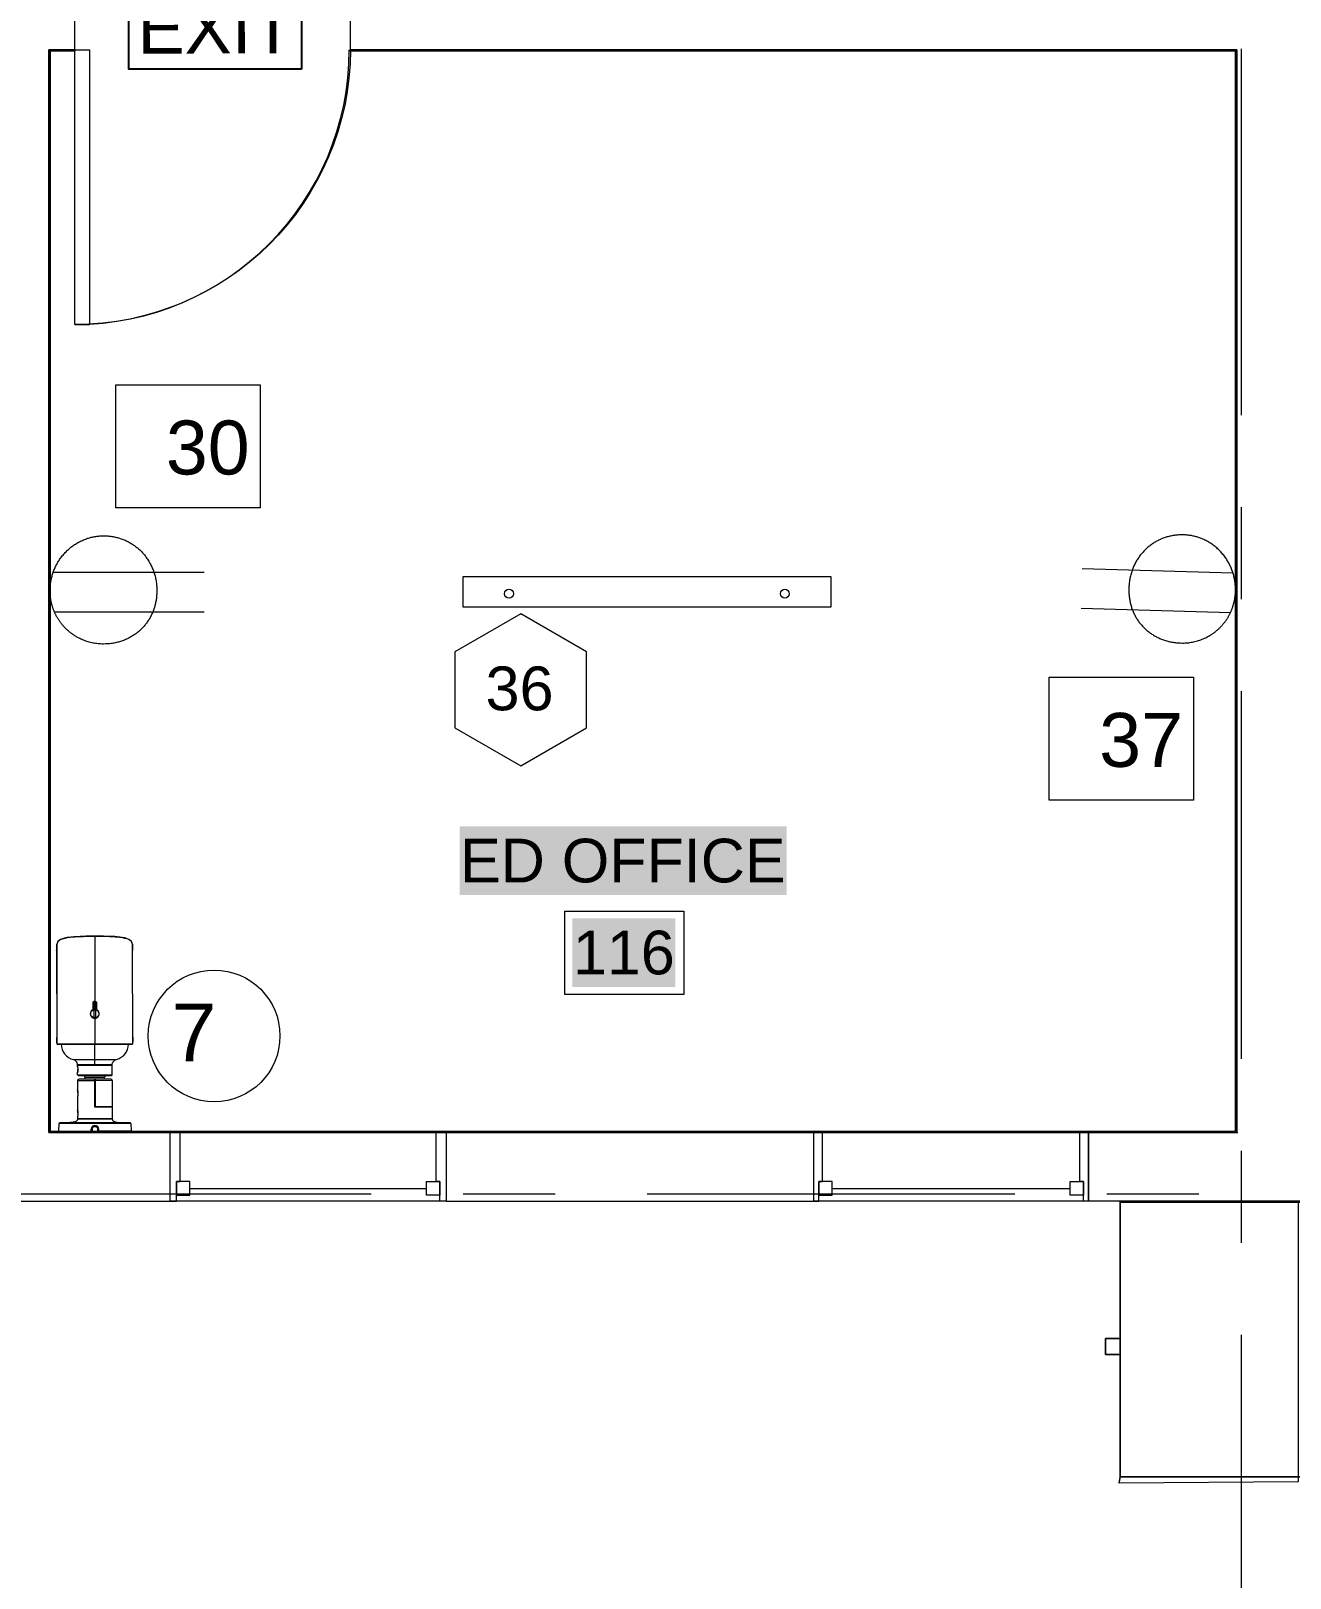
# Model space of a CAD drawing. Header units: inches. Extents: x 0.9 to 36.3, y 0.7 to 23.3.
# Drawn here: x 18.598 to 20.31, y 5.587 to 7.691 of the extents above; entities that cross this region are included whole.
import ezdxf

# ---------------------------------------------------------------- set-up
doc = ezdxf.new("R2010")
doc.units = ezdxf.units.IN
doc.linetypes.add('ACAD_ISO02W100', pattern=[15, 12, -3])
for name, color, linetype, lineweight, true_color in [('Boarder for name', 7, 'Continuous', 5, 0x777777), ('Doors', 7, 'Continuous', 5, 0xf2db9c), ('Lights', 7, 'Continuous', 15, 0xff0a0a), ('Numbering Lights', 1, 'Continuous', 15, 0xff0000), ('PDF_Geometry', 7, 'Continuous', 9, 0x777777)]:
    doc.layers.add(name, color=color, linetype=linetype, lineweight=lineweight, true_color=true_color)
for name, color, linetype, lineweight in [('CCTV', 38, 'Continuous', 0), ('Numbering CCTV', 38, 'Continuous', 0), ('Numbering receptecles', 170, 'Continuous', 15), ('Receptacles', 170, 'Continuous', 15)]:
    doc.layers.add(name, color=color, linetype=linetype, lineweight=lineweight)
doc.layers.add('EXIT', color=10, linetype='Continuous')
doc.layers.add('PDF_Text', color=7, linetype='Continuous')
doc.layers.add('PDF_Solid Fills', color=7, linetype='Continuous', true_color=0xffffff)
doc.styles.add('PDF Arial', font='arial.ttf')
doc.styles.get("Standard").update_dxf_attribs({"font": 'arial.ttf'})

msp = doc.modelspace()

# ---------------------------------------------------------------- linework, layer by layer
at = {"layer": 'Boarder for name', "linetype": 'ByBlock'}
msp.add_lwpolyline([(19.3242, 6.4941), (19.4858, 6.4941), (19.4858, 6.3808), (19.3242, 6.3808)], close=True, dxfattribs=at)
at = {"layer": 'CCTV', "linetype": 'ByBlock'}
for p, q in [((18.6848, 6.4599), (18.6849, 6.3715)), ((18.6331, 6.4403), (18.6331, 6.4403)), ((18.6331, 6.4403), (18.6333, 6.3224)), ((18.6331, 6.4403), (18.6331, 6.4403)), ((18.6332, 6.4441), (18.6332, 6.4443)), ((18.6335, 6.4491), (18.6337, 6.4501)), ((18.6335, 6.449), (18.6337, 6.45)), ((18.6335, 6.4491), (18.6335, 6.449)), ((18.6337, 6.45), (18.6337, 6.4501)), ((18.6339, 6.3134), (18.6337, 6.45)), ((18.736, 6.4492), (18.7358, 6.4502)), ((18.7358, 6.4502), (18.7358, 6.4501)), ((18.7358, 6.4501), (18.7361, 6.4491)), ((18.7358, 6.4501), (18.736, 6.3136)), ((18.7361, 6.4491), (18.736, 6.4492)), ((18.7364, 6.4444), (18.7364, 6.4443)), ((18.7366, 6.3225), (18.7364, 6.4404)), ((18.7364, 6.4404), (18.7364, 6.4404)), ((18.7364, 6.4404), (18.7364, 6.4404)), ((18.6821, 6.3686), (18.6821, 6.3599)), ((18.6827, 6.3703), (18.6827, 6.3602)), ((18.6836, 6.3711), (18.6836, 6.3605)), ((18.6837, 6.3605), (18.6837, 6.3711)), ((18.684, 6.349), (18.684, 6.3599)), ((18.684, 6.3599), (18.6859, 6.3599)), ((18.6849, 6.3715), (18.6849, 6.3604)), ((18.6859, 6.3599), (18.6859, 6.3491)), ((18.6861, 6.3711), (18.6861, 6.3605)), ((18.6862, 6.3605), (18.6862, 6.3711)), ((18.6871, 6.3602), (18.6871, 6.3703)), ((18.6877, 6.3599), (18.6877, 6.3686)), ((18.6859, 6.3491), (18.684, 6.349)), ((18.6849, 6.3484), (18.685, 6.313)), ((18.6333, 6.3224), (18.6333, 6.3224)), ((18.6333, 6.3224), (18.6333, 6.3224)), ((18.6333, 6.3222), (18.6333, 6.3224)), ((18.6338, 6.3134), (18.7361, 6.3136)), ((18.6343, 6.3129), (18.7357, 6.3131)), ((18.685, 6.285), (18.685, 6.313)), ((18.7366, 6.3225), (18.7366, 6.3225)), ((18.7366, 6.3225), (18.7366, 6.3225)), ((18.7366, 6.3225), (18.7366, 6.3224)), ((18.7086, 6.285), (18.6614, 6.285)), ((18.7086, 6.2845), (18.6615, 6.2844)), ((18.6615, 6.2829), (18.6615, 6.2844)), ((18.6615, 6.2829), (18.6615, 6.2828)), ((18.6615, 6.2829), (18.6615, 6.2828)), ((18.6615, 6.2829), (18.6615, 6.2828)), ((18.6615, 6.2828), (18.6615, 6.2828)), ((18.6615, 6.2828), (18.6615, 6.2825)), ((18.6615, 6.2825), (18.6615, 6.2825)), ((18.6615, 6.2825), (18.6617, 6.2815)), ((18.6615, 6.2747), (18.6615, 6.2743)), ((18.6615, 6.2744), (18.6615, 6.2743)), ((18.6615, 6.2743), (18.6615, 6.2743)), ((18.6615, 6.2743), (18.6615, 6.2743)), ((18.6615, 6.2743), (18.6615, 6.2743)), ((18.6615, 6.2715), (18.6615, 6.2743)), ((18.6615, 6.2715), (18.7086, 6.2716)), ((18.6617, 6.2847), (18.7083, 6.2848)), ((18.7083, 6.2848), (18.6617, 6.2847)), ((18.6617, 6.2815), (18.6618, 6.2801)), ((18.6617, 6.2815), (18.6617, 6.2815)), ((18.6618, 6.2801), (18.6619, 6.2786)), ((18.6618, 6.2771), (18.6618, 6.2771)), ((18.6619, 6.2786), (18.6619, 6.2786)), ((18.6624, 6.2706), (18.7077, 6.2706)), ((18.6982, 6.2678), (18.6718, 6.2677)), ((18.6719, 6.2654), (18.6718, 6.2677)), ((18.6982, 6.2678), (18.6982, 6.2678)), ((18.6982, 6.2654), (18.6982, 6.2678)), ((18.7086, 6.2716), (18.7086, 6.2845)), ((18.6851, 6.2635), (18.6615, 6.2635)), ((18.6615, 6.2635), (18.6615, 6.251)), ((18.6615, 6.2509), (18.6615, 6.251)), ((18.6615, 6.251), (18.6615, 6.2509)), ((18.6615, 6.2509), (18.6615, 6.2509)), ((18.6615, 6.2509), (18.6615, 6.2509)), ((18.6615, 6.2509), (18.6616, 6.2505)), ((18.6616, 6.2506), (18.6617, 6.2496)), ((18.6617, 6.2496), (18.6617, 6.2495)), ((18.6617, 6.2496), (18.6619, 6.2481)), ((18.6619, 6.2481), (18.6619, 6.2465)), ((18.662, 6.2465), (18.6619, 6.2465)), ((18.6848, 6.2654), (18.6634, 6.2654)), ((18.6848, 6.2274), (18.6848, 6.2635)), ((18.6851, 6.2288), (18.685, 6.2651)), ((18.6851, 6.2277), (18.685, 6.2651)), ((18.7086, 6.2636), (18.6851, 6.2635)), ((18.7067, 6.2654), (18.6853, 6.2654)), ((18.6853, 6.2635), (18.6853, 6.261)), ((18.6853, 6.261), (18.6854, 6.2288)), ((18.7086, 6.2636), (18.7087, 6.2282)), ((18.6615, 6.2422), (18.6615, 6.2422)), ((18.6615, 6.2421), (18.6615, 6.2422)), ((18.6615, 6.2421), (18.6615, 6.2236)), ((18.6617, 6.2435), (18.6617, 6.2435)), ((18.6619, 6.245), (18.6619, 6.245)), ((18.7087, 6.2275), (18.6848, 6.2274)), ((18.6851, 6.2288), (18.6854, 6.2288)), ((18.6851, 6.2278), (18.7057, 6.2279)), ((18.7084, 6.2277), (18.6851, 6.2277)), ((18.686, 6.2279), (18.7084, 6.2279)), ((18.6861, 6.2282), (18.7087, 6.2282)), ((18.7057, 6.2279), (18.7057, 6.2279)), ((18.7087, 6.2275), (18.7087, 6.2121)), ((18.6362, 6.2051), (18.6357, 6.1951)), ((18.7341, 6.2052), (18.6362, 6.2051)), ((18.6371, 6.206), (18.6609, 6.206)), ((18.651, 6.206), (18.6504, 6.206)), ((18.652, 6.206), (18.651, 6.206)), ((18.6535, 6.206), (18.652, 6.206)), ((18.6547, 6.206), (18.6535, 6.206)), ((18.6555, 6.206), (18.6547, 6.206)), ((18.6555, 6.206), (18.6562, 6.206)), ((18.7331, 6.2061), (18.6609, 6.206)), ((18.6615, 6.2236), (18.6616, 6.2236)), ((18.6616, 6.2236), (18.6616, 6.2236)), ((18.6616, 6.2236), (18.6616, 6.2236)), ((18.6616, 6.2235), (18.6616, 6.2236)), ((18.6616, 6.2236), (18.6616, 6.2232)), ((18.6616, 6.2232), (18.6618, 6.2222)), ((18.6616, 6.2148), (18.6616, 6.2148)), ((18.6616, 6.2147), (18.6616, 6.2148)), ((18.6616, 6.2147), (18.6616, 6.212)), ((18.6616, 6.212), (18.7087, 6.2121)), ((18.6616, 6.2114), (18.7087, 6.2115)), ((18.6618, 6.2222), (18.6619, 6.2207)), ((18.6618, 6.2222), (18.6618, 6.2222)), ((18.6618, 6.2162), (18.6618, 6.2162)), ((18.6637, 6.2118), (18.6618, 6.2117)), ((18.7084, 6.2118), (18.6618, 6.2118)), ((18.7084, 6.2117), (18.6618, 6.2117)), ((18.6619, 6.2207), (18.662, 6.2192)), ((18.6619, 6.2176), (18.6619, 6.2176)), ((18.662, 6.2192), (18.662, 6.2192)), ((18.7066, 6.2118), (18.7084, 6.2117)), ((18.7113, 6.2061), (18.7113, 6.2061)), ((18.7136, 6.2061), (18.7136, 6.2061)), ((18.7161, 6.2061), (18.7162, 6.2061)), ((18.7182, 6.2061), (18.7169, 6.2061)), ((18.7192, 6.2061), (18.7182, 6.2061)), ((18.7184, 6.2061), (18.7184, 6.2061)), ((18.7198, 6.2061), (18.7192, 6.2061)), ((18.7202, 6.2061), (18.7198, 6.2061)), ((18.7199, 6.2061), (18.7199, 6.2061)), ((18.7341, 6.2052), (18.7346, 6.1953)), ((18.6357, 6.1951), (18.68, 6.1952)), ((18.68, 6.1947), (18.68, 6.1975)), ((18.6809, 6.1975), (18.6809, 6.1947)), ((18.6813, 6.1976), (18.6813, 6.1947)), ((18.6874, 6.2006), (18.6829, 6.2006)), ((18.689, 6.1947), (18.689, 6.1976)), ((18.6894, 6.1947), (18.6894, 6.1975)), ((18.6903, 6.1947), (18.6903, 6.1976)), ((18.6903, 6.1952), (18.7346, 6.1953))]:
    msp.add_line(p, q, dxfattribs=at)
at = {"layer": 'CCTV', "linetype": 'ByBlock', "ltscale": 0.001}
msp.add_line((18.7341, 6.1948), (18.6362, 6.1946), dxfattribs=at)
at = {"layer": 'CCTV', "linetype": 'ByBlock'}
for points in [[(18.6848, 6.4599), (18.6729, 6.4598), (18.6571, 6.4592), (18.6474, 6.4581), (18.6439, 6.4574), (18.6385, 6.4555), (18.6347, 6.4525), (18.6337, 6.4501)], [(18.7358, 6.4502), (18.7348, 6.4526), (18.7311, 6.4556), (18.7256, 6.4575), (18.7221, 6.4582), (18.7124, 6.4593), (18.6967, 6.4599), (18.6848, 6.4599)], [(18.6619, 6.2786), (18.6618, 6.2771), (18.6617, 6.2756), (18.6615, 6.2747)], [(18.6619, 6.2465), (18.6619, 6.245), (18.6617, 6.2435), (18.6616, 6.2425), (18.6615, 6.2422)], [(18.6504, 6.206), (18.65, 6.206), (18.6499, 6.206), (18.6499, 6.206), (18.6499, 6.206)], [(18.6609, 6.2061), (18.6609, 6.2061), (18.6608, 6.2061), (18.6607, 6.2061), (18.6605, 6.2061), (18.6603, 6.2061), (18.6599, 6.2061), (18.6596, 6.2061), (18.6591, 6.206), (18.6585, 6.206), (18.6579, 6.206), (18.6571, 6.206), (18.6562, 6.206)], [(18.662, 6.2192), (18.6619, 6.2176), (18.6618, 6.2162), (18.6616, 6.2152), (18.6616, 6.2148)], [(18.7169, 6.2061), (18.7157, 6.2061), (18.7151, 6.2061), (18.7144, 6.2061), (18.7136, 6.2061), (18.7128, 6.2061), (18.712, 6.2061), (18.7114, 6.2061), (18.7109, 6.2061), (18.7104, 6.2061), (18.7101, 6.2062), (18.7098, 6.2062), (18.7096, 6.2062), (18.7095, 6.2062), (18.7094, 6.2062)]]:
    msp.add_lwpolyline(points, dxfattribs=at)
msp.add_circle((18.6849, 6.3545), 0.00556, dxfattribs=at)
for centre, radius, start, end in [((18.7934, 6.4405), 0.1603, 178.7243, 180.0933), ((18.6367, 6.4484), 0.0033, 168.2046, 169.2043), ((18.6402, 6.4486), 0.0066, 162.9572, 167.4166), ((18.6404, 6.4486), 0.00683, 167.3993, 168.1609), ((18.7293, 6.4487), 0.00672, 12.7785, 14.4812), ((18.7291, 6.4487), 0.00688, 12.0036, 12.7816), ((18.7328, 6.4485), 0.0033, 10.9785, 11.967), ((18.584, 6.4403), 0.1525, 0.0418, 1.4819), ((18.6792, 6.3551), 0.000377, 104.3788, 243.7924), ((18.6792, 6.3543), 0.000377, 112.3788, 251.7924), ((18.6793, 6.3535), 0.000377, 120.3788, 259.7924), ((18.6793, 6.3559), 0.000377, 96.3788, 235.7924), ((18.6849, 6.3545), 0.00589, 177.527, 178.6442), ((18.6849, 6.3545), 0.00589, 169.527, 170.6442), ((18.6849, 6.3545), 0.00589, 185.527, 186.6442), ((18.6795, 6.3527), 0.000377, 128.3788, 267.7924), ((18.6796, 6.3566), 0.000377, 88.3788, 227.7924), ((18.6849, 6.3545), 0.00589, 193.527, 194.6442), ((18.6849, 6.3545), 0.00589, 161.527, 162.6442), ((18.6849, 6.3545), 0.00589, 201.527, 202.6442), ((18.6798, 6.352), 0.000377, 136.3788, 275.7924), ((18.6799, 6.3574), 0.000377, 80.3788, 219.7924), ((18.6849, 6.3545), 0.00589, 153.527, 154.6442), ((18.6849, 6.3545), 0.00589, 209.527, 210.6442), ((18.6804, 6.358), 0.000377, 72.3788, 211.7924), ((18.6849, 6.3545), 0.00589, 145.527, 146.6442), ((18.6809, 6.3586), 0.000377, 64.3788, 203.7924), ((18.6849, 6.3545), 0.00589, 137.527, 138.6442), ((18.6849, 6.3545), 0.00589, 129.527, 130.6442), ((18.6815, 6.3591), 0.000377, 56.3788, 195.7924), ((18.6849, 6.3545), 0.00589, 121.527, 122.6442), ((18.6822, 6.3596), 0.000377, 48.3788, 187.7924), ((18.6849, 6.3686), 0.00283, 0.0856, 180.0856), ((18.6849, 6.3545), 0.00589, 113.527, 114.6442), ((18.6829, 6.3599), 0.000377, 40.3788, 179.7924), ((18.6849, 6.3545), 0.00589, 105.527, 106.6442), ((18.6837, 6.3601), 0.000377, 32.3788, 171.7924), ((18.6849, 6.3545), 0.00589, 97.527, 98.6442), ((18.6845, 6.3602), 0.000377, 24.3788, 163.7924), ((18.6849, 6.3545), 0.00589, 89.527, 90.6442), ((18.6853, 6.3602), 0.000377, 16.3788, 155.7924), ((18.6849, 6.3545), 0.00589, 81.527, 82.6442), ((18.6861, 6.3601), 0.000377, 8.3788, 147.7924), ((18.6849, 6.3545), 0.00589, 73.527, 74.6442), ((18.6869, 6.3599), 0.000377, 0.3788, 139.7924), ((18.6849, 6.3545), 0.00589, 65.527, 66.6442), ((18.6876, 6.3596), 0.000377, 352.3788, 131.7924), ((18.6849, 6.3545), 0.00589, 57.527, 58.6442), ((18.6883, 6.3591), 0.000377, 344.3788, 123.7924), ((18.6889, 6.3586), 0.000377, 336.3788, 115.7924), ((18.6849, 6.3545), 0.00589, 49.527, 50.6442), ((18.6849, 6.3545), 0.00589, 41.527, 42.6442), ((18.6894, 6.358), 0.000377, 328.3788, 107.7924), ((18.6897, 6.3513), 0.000377, 256.3788, 35.7924), ((18.6899, 6.3574), 0.000377, 320.3788, 99.7924), ((18.6849, 6.3545), 0.00589, 33.527, 34.6442), ((18.6849, 6.3545), 0.00589, 329.527, 330.6442), ((18.6901, 6.352), 0.000377, 264.3788, 43.7924), ((18.6849, 6.3545), 0.00589, 25.527, 26.6442), ((18.6902, 6.3567), 0.000377, 312.3788, 91.7924), ((18.6904, 6.3527), 0.000377, 272.3788, 51.7924), ((18.6849, 6.3545), 0.00589, 337.527, 338.6442), ((18.6849, 6.3545), 0.00589, 17.527, 18.6442), ((18.6905, 6.3559), 0.000377, 304.3788, 83.7924), ((18.6906, 6.3535), 0.000377, 280.3788, 59.7924), ((18.6849, 6.3545), 0.00589, 345.527, 346.6442), ((18.6849, 6.3545), 0.00589, 9.527, 10.6442), ((18.6906, 6.3551), 0.000377, 296.3788, 75.7924), ((18.6849, 6.3545), 0.00589, 1.527, 2.6442), ((18.6907, 6.3543), 0.000377, 288.3788, 67.7924), ((18.6849, 6.3545), 0.00589, 353.527, 354.6442), ((18.6802, 6.3513), 0.000377, 144.3788, 283.7924), ((18.6849, 6.3545), 0.00589, 217.527, 218.6442), ((18.6806, 6.3506), 0.000377, 152.3788, 291.7924), ((18.6849, 6.3545), 0.00589, 225.527, 226.6442), ((18.6812, 6.3501), 0.000377, 160.3788, 299.7924), ((18.6849, 6.3545), 0.00589, 233.527, 234.6442), ((18.6819, 6.3496), 0.000377, 168.3788, 307.7924), ((18.6849, 6.3545), 0.00589, 241.527, 242.6442), ((18.6826, 6.3492), 0.000377, 176.3788, 315.7924), ((18.6849, 6.3545), 0.00589, 249.527, 250.6442), ((18.6833, 6.349), 0.000377, 184.3788, 323.7924), ((18.6849, 6.3545), 0.00589, 257.527, 258.6442), ((18.6841, 6.3488), 0.000377, 192.3788, 331.7924), ((18.6849, 6.3545), 0.00589, 265.527, 266.6442), ((18.6849, 6.3487), 0.000377, 200.3788, 339.7924), ((18.6849, 6.3545), 0.00589, 273.527, 274.6442), ((18.6857, 6.3488), 0.000377, 208.3788, 347.7924), ((18.6849, 6.3545), 0.00589, 281.527, 282.6442), ((18.6865, 6.349), 0.000377, 216.3788, 355.7924), ((18.6849, 6.3545), 0.00589, 289.527, 290.6442), ((18.6873, 6.3492), 0.000377, 224.3788, 3.7924), ((18.6849, 6.3545), 0.00589, 297.527, 298.6442), ((18.688, 6.3496), 0.000377, 232.3788, 11.7924), ((18.6849, 6.3545), 0.00589, 305.527, 306.6442), ((18.6886, 6.3501), 0.000377, 240.3788, 19.7924), ((18.6849, 6.3545), 0.00589, 313.527, 314.6442), ((18.6892, 6.3507), 0.000377, 248.3788, 27.7924), ((18.6849, 6.3545), 0.00589, 321.527, 322.6442), ((18.7957, 6.3226), 0.1623, 180.1235, 180.9784), ((18.6771, 6.3183), 0.0437, 183.6219, 183.8576), ((18.6344, 6.3134), 0.000471, 180.0463, 270.0463), ((18.6343, 6.3134), 0.00047, 220.217, 270.0808), ((18.6608, 6.313), 0.0214, 180.0856, 255.8694), ((18.7092, 6.3131), 0.0214, 284.3018, 0.0856), ((18.7356, 6.3136), 0.000471, 270.1248, 0.1249), ((18.7357, 6.3136), 0.00047, 270.0903, 318.1332), ((18.7351, 6.3139), 0.00111, 340.0417, 341.3633), ((18.5708, 6.3223), 0.1658, 359.2195, 0.036), ((18.6617, 6.285), 0.000283, 182.2485, 270.0739), ((18.6617, 6.2844), 0.000283, 90.0856, 180.0856), ((18.6359, 6.2781), 0.026, 9.8221, 10.515), ((18.6382, 6.2786), 0.0237, 350.326, 356.2778), ((18.6371, 6.2788), 0.0248, 349.6394, 350.3819), ((18.6624, 6.2715), 0.000943, 180.0856, 270.0856), ((18.639, 6.2785), 0.0229, 356.3689, 0.0791), ((18.669, 6.2677), 0.00283, 0.0856, 90.084), ((18.7011, 6.2678), 0.00283, 90.0872, 180.0856), ((18.7077, 6.2716), 0.000943, 270.0856, 0.0856), ((18.7083, 6.2851), 0.000283, 270.0994, 357.9149), ((18.7083, 6.2845), 0.000283, 0.0856, 90.0856), ((18.6634, 6.2635), 0.00189, 90.0807, 180.0859), ((18.6848, 6.2651), 0.000283, 0.0858, 90.0857), ((18.6853, 6.2651), 0.000283, 90.0856, 180.0859), ((18.7067, 6.2636), 0.00189, 0.0855, 90.0812), ((18.686, 6.2288), 0.000943, 180.0854, 270.0856), ((18.706, 6.2282), 0.000471, 225.0856, 270.0856), ((18.7084, 6.2282), 0.000283, 270.103, 0.0378), ((18.7084, 6.2275), 0.000283, 0.0382, 90.1025), ((18.6371, 6.205), 0.000943, 90.3467, 177.0766), ((18.6498, 6.2055), 0.000466, 87.2499, 90.4465), ((18.6611, 6.2057), 0.000471, 91.5447, 133.0536), ((18.6653, 6.214), 0.00382, 168.4777, 168.7001), ((18.6618, 6.212), 0.000283, 180.0856, 270.0856), ((18.6618, 6.2114), 0.000283, 93.4198, 176.67), ((18.7084, 6.2121), 0.000283, 270.0856, 0.0856), ((18.7084, 6.2114), 0.000283, 3.5012, 86.7511), ((18.7092, 6.2058), 0.000471, 47.1176, 88.6265), ((18.7105, 6.2183), 0.0121, 266.2606, 266.5205), ((18.7164, 6.6597), 0.4537, 269.643, 269.9593), ((18.7173, 7.2077), 1.0016, 269.9367, 270.0626), ((18.7179, 6.7896), 0.5836, 270.0513, 270.1978), ((18.7205, 6.2056), 0.000466, 89.7247, 92.9186), ((18.7331, 6.2052), 0.000943, 3.0946, 89.8245), ((18.6362, 6.1951), 0.000471, 177.0856, 270.0856), ((18.6852, 6.1975), 0.00518, 0.0856, 180.0856), ((18.6852, 6.1975), 0.0047, 178.5895, 180.0742), ((18.6852, 6.1975), 0.00424, 0.0856, 180.0856), ((18.6851, 6.1975), 0.0047, 0.0935, 1.5761), ((18.7341, 6.1953), 0.000471, 270.0856, 3.0856)]:
    msp.add_arc(centre, radius, start, end, dxfattribs=at)
for points, knots in [([(18.6848, 6.4595), (18.6817, 6.4595), (18.6757, 6.4594), (18.6682, 6.4593), (18.6623, 6.459), (18.6579, 6.4588), (18.6537, 6.4584), (18.6496, 6.458), (18.6459, 6.4574), (18.6431, 6.4568), (18.6411, 6.4562), (18.6395, 6.4556), (18.638, 6.455), (18.6369, 6.4543), (18.6359, 6.4537), (18.635, 6.4528), (18.6343, 6.4517), (18.634, 6.4509), (18.6339, 6.4506)], [0, 0, 0, 0, 0.16895, 0.337337, 0.42085, 0.503288, 0.583665, 0.660468, 0.731538, 0.794467, 0.822316, 0.847639, 0.890831, 0.909132, 0.925542, 0.953902, 0.978104, 1, 1, 1, 1]), ([(18.7358, 6.4504), (18.7357, 6.4508), (18.7354, 6.4516), (18.7344, 6.4532), (18.7326, 6.4546), (18.7301, 6.4558), (18.7274, 6.4567), (18.7242, 6.4574), (18.7204, 6.458), (18.7171, 6.4584), (18.7143, 6.4587), (18.7113, 6.4589), (18.7076, 6.4591), (18.7031, 6.4593), (18.6985, 6.4594), (18.6924, 6.4595), (18.6878, 6.4595), (18.6848, 6.4595)], [0, 0, 0, 0, 0.021763, 0.045513, 0.106268, 0.148141, 0.200098, 0.262267, 0.333115, 0.410206, 0.45033, 0.491185, 0.574399, 0.658801, 0.743802, 0.829099, 1, 1, 1, 1]), ([(18.6331, 6.4403), (18.6331, 6.4412), (18.6332, 6.4431), (18.6332, 6.4455), (18.6333, 6.4473), (18.6334, 6.4484), (18.6335, 6.4488), (18.6335, 6.449)], [0, 0, 0, 0, 0.329676, 0.624769, 0.854843, 0.938729, 1, 1, 1, 1]), ([(18.6332, 6.4443), (18.6332, 6.4445), (18.6332, 6.4455), (18.6333, 6.4465), (18.6333, 6.4472)], [0, 0, 0, 0, 0.279998, 1, 1, 1, 1]), ([(18.6333, 6.4472), (18.6333, 6.4473), (18.6333, 6.4477), (18.6334, 6.448), (18.6334, 6.4483)], [0, 0, 0, 0, 0.280719, 1, 1, 1, 1]), ([(18.6334, 6.4483), (18.6334, 6.4483), (18.6334, 6.4486), (18.6335, 6.4488), (18.6335, 6.449)], [0, 0, 0, 0, 0.305351, 1, 1, 1, 1]), ([(18.7361, 6.4492), (18.7361, 6.449), (18.7361, 6.4486), (18.7362, 6.4475), (18.7363, 6.4457), (18.7364, 6.4432), (18.7364, 6.4414), (18.7364, 6.4404)], [0, 0, 0, 0, 0.061242, 0.145109, 0.375171, 0.670285, 1, 1, 1, 1]), ([(18.7361, 6.4491), (18.7361, 6.4491), (18.7361, 6.4488), (18.7361, 6.4486), (18.7362, 6.4484)], [0, 0, 0, 0, 0.193013, 1, 1, 1, 1]), ([(18.7362, 6.4484), (18.7362, 6.4483), (18.7362, 6.448), (18.7362, 6.4476), (18.7362, 6.4473)], [0, 0, 0, 0, 0.219658, 1, 1, 1, 1]), ([(18.7362, 6.4473), (18.7363, 6.4471), (18.7363, 6.4462), (18.7363, 6.4452), (18.7364, 6.4444)], [0, 0, 0, 0, 0.217239, 1, 1, 1, 1]), ([(18.6337, 6.3137), (18.6336, 6.3139), (18.6336, 6.3144), (18.6335, 6.3155), (18.6334, 6.3172), (18.6333, 6.3197), (18.6333, 6.3214), (18.6333, 6.3224)], [0, 0, 0, 0, 0.064688, 0.150909, 0.38261, 0.675091, 1, 1, 1, 1]), ([(18.6335, 6.3155), (18.6335, 6.3162), (18.6334, 6.3176), (18.6334, 6.319), (18.6334, 6.3198)], [0, 0, 0, 0, 0.45263, 1, 1, 1, 1]), ([(18.6338, 6.3134), (18.6338, 6.3134), (18.6338, 6.3135), (18.6337, 6.3136), (18.6337, 6.3137), (18.6336, 6.314), (18.6336, 6.3146), (18.6335, 6.3151), (18.6335, 6.3154)], [0, 0, 0, 0, 0.025196, 0.076231, 0.157082, 0.2682, 0.578703, 1, 1, 1, 1]), ([(18.6337, 6.3134), (18.6337, 6.3134), (18.6337, 6.3135), (18.6337, 6.3137), (18.6337, 6.3137)], [0, 0, 0, 0, 0.229035, 1, 1, 1, 1]), ([(18.6339, 6.3131), (18.6339, 6.3132), (18.6338, 6.3133), (18.6338, 6.3133), (18.6337, 6.3134)], [0, 0, 0, 0, 0.310706, 1, 1, 1, 1]), ([(18.6343, 6.3129), (18.6342, 6.3129), (18.634, 6.313), (18.6339, 6.3131), (18.6339, 6.3131)], [0, 0, 0, 0, 0.567595, 1, 1, 1, 1]), ([(18.7361, 6.3133), (18.736, 6.3132), (18.7359, 6.3131), (18.7358, 6.3131), (18.7357, 6.3131)], [0, 0, 0, 0, 0.441295, 1, 1, 1, 1]), ([(18.7366, 6.32), (18.7366, 6.3196), (18.7366, 6.3187), (18.7365, 6.3175), (18.7365, 6.3164), (18.7364, 6.3154), (18.7364, 6.3146), (18.7363, 6.3141), (18.7363, 6.3138), (18.7362, 6.3137), (18.7362, 6.3136), (18.7362, 6.3136), (18.7361, 6.3136)], [0, 0, 0, 0, 0.207455, 0.399562, 0.571382, 0.718495, 0.837159, 0.924422, 0.955628, 0.978348, 0.992746, 1, 1, 1, 1]), ([(18.7362, 6.3135), (18.7362, 6.3135), (18.7361, 6.3134), (18.7361, 6.3133), (18.7361, 6.3133)], [0, 0, 0, 0, 0.207703, 1, 1, 1, 1]), ([(18.7363, 6.3138), (18.7363, 6.3138), (18.7362, 6.3137), (18.7362, 6.3136), (18.7362, 6.3135)], [0, 0, 0, 0, 0.268551, 1, 1, 1, 1]), ([(18.7366, 6.3225), (18.7366, 6.3216), (18.7366, 6.3197), (18.7365, 6.3173), (18.7364, 6.3155), (18.7363, 6.3144), (18.7363, 6.314), (18.7363, 6.3138)], [0, 0, 0, 0, 0.329568, 0.624521, 0.854772, 0.938556, 1, 1, 1, 1]), ([(18.6556, 6.2922), (18.6556, 6.2922), (18.6556, 6.2922), (18.6556, 6.2922), (18.6557, 6.2922), (18.6557, 6.2922), (18.6558, 6.2922), (18.6559, 6.2922), (18.6561, 6.2922), (18.6564, 6.2922), (18.6568, 6.2922), (18.6572, 6.2922), (18.6577, 6.2923), (18.6583, 6.2923), (18.6591, 6.2923), (18.6603, 6.2923), (18.662, 6.2923), (18.6639, 6.2923), (18.6659, 6.2923), (18.6682, 6.2923), (18.6707, 6.2923), (18.6743, 6.2923), (18.6791, 6.2923), (18.683, 6.2923), (18.685, 6.2923)], [0, 0, 0, 0, 0.000301, 0.001197, 0.002683, 0.004751, 0.007393, 0.010602, 0.018692, 0.028967, 0.041382, 0.055898, 0.072473, 0.091076, 0.111707, 0.159142, 0.214994, 0.279001, 0.350326, 0.42805, 0.511613, 0.600683, 0.793467, 1, 1, 1, 1]), ([(18.6614, 6.285), (18.6614, 6.2858), (18.6611, 6.2875), (18.6598, 6.2897), (18.6579, 6.2914), (18.6564, 6.292), (18.6556, 6.2922)], [0, 0, 0, 0, 0.25011, 0.499979, 0.749911, 1, 1, 1, 1]), ([(18.685, 6.2923), (18.687, 6.2923), (18.691, 6.2923), (18.6966, 6.2923), (18.7009, 6.2923), (18.7041, 6.2923), (18.7062, 6.2924), (18.708, 6.2924), (18.7097, 6.2924), (18.7111, 6.2923), (18.7122, 6.2923), (18.713, 6.2923), (18.7136, 6.2923), (18.7139, 6.2923), (18.7141, 6.2923), (18.7143, 6.2923), (18.7144, 6.2923), (18.7144, 6.2923), (18.7144, 6.2923)], [0, 0, 0, 0, 0.206533, 0.399317, 0.57195, 0.649674, 0.720999, 0.785006, 0.840858, 0.888293, 0.927527, 0.958618, 0.971033, 0.981308, 0.989398, 0.995249, 0.998803, 1, 1, 1, 1]), ([(18.7086, 6.285), (18.7086, 6.2859), (18.709, 6.2875), (18.7102, 6.2897), (18.7121, 6.2914), (18.7136, 6.2921), (18.7144, 6.2923)], [0, 0, 0, 0, 0.25011, 0.499979, 0.749911, 1, 1, 1, 1]), ([(18.6615, 6.2825), (18.6616, 6.2823), (18.6618, 6.281), (18.6619, 6.2797), (18.6619, 6.2786)], [0, 0, 0, 0, 0.16346, 1, 1, 1, 1]), ([(18.6615, 6.251), (18.6615, 6.251), (18.6615, 6.251), (18.6615, 6.251), (18.6615, 6.251)], [0, 0, 0, 0, 0.399911, 1, 1, 1, 1]), ([(18.662, 6.2465), (18.662, 6.2468), (18.6619, 6.2473), (18.6619, 6.2481), (18.6618, 6.2488), (18.6617, 6.2496), (18.6616, 6.2503), (18.6615, 6.2508), (18.6615, 6.2509)], [0, 0, 0, 0, 0.180756, 0.355289, 0.518546, 0.66425, 0.888408, 1, 1, 1, 1]), ([(18.662, 6.2465), (18.662, 6.246), (18.6619, 6.245), (18.6618, 6.2436), (18.6616, 6.2427), (18.6616, 6.2422), (18.6615, 6.2421)], [0, 0, 0, 0, 0.362731, 0.675684, 0.898012, 1, 1, 1, 1]), ([(18.6848, 6.2635), (18.6848, 6.2636), (18.6848, 6.2639), (18.6848, 6.2642), (18.6848, 6.2646), (18.6848, 6.2648), (18.6848, 6.265), (18.6848, 6.2651), (18.6848, 6.2652), (18.6848, 6.2653), (18.6848, 6.2653), (18.6848, 6.2654), (18.6848, 6.2654), (18.6848, 6.2654), (18.6848, 6.2654), (18.6848, 6.2654), (18.6848, 6.2654), (18.6848, 6.2654)], [0, 0, 0, 0, 0.195031, 0.382715, 0.555562, 0.707111, 0.773007, 0.831468, 0.88192, 0.923867, 0.956937, 0.970029, 0.980777, 0.989163, 0.995173, 0.998789, 1, 1, 1, 1]), ([(18.6853, 6.2654), (18.6853, 6.2654), (18.6853, 6.2654), (18.6853, 6.2654), (18.6853, 6.2654), (18.6853, 6.2654), (18.6853, 6.2654), (18.6853, 6.2653), (18.6853, 6.2653), (18.6853, 6.2652), (18.6853, 6.2651), (18.6853, 6.265), (18.6853, 6.2648), (18.6853, 6.2646), (18.6853, 6.2642), (18.6853, 6.2639), (18.6853, 6.2636), (18.6853, 6.2635)], [0, 0, 0, 0, 0.001211, 0.004824, 0.010829, 0.019214, 0.029964, 0.043058, 0.076115, 0.118071, 0.168524, 0.226977, 0.292884, 0.444426, 0.617298, 0.804923, 1, 1, 1, 1]), ([(18.6615, 6.2421), (18.6615, 6.2421), (18.6615, 6.2421), (18.6615, 6.2421), (18.6615, 6.2421)], [0, 0, 0, 0, 0.3695, 1, 1, 1, 1]), ([(18.6848, 6.2274), (18.6849, 6.2275), (18.6849, 6.2275), (18.685, 6.2276), (18.685, 6.2276), (18.685, 6.2276), (18.6851, 6.2277), (18.6851, 6.2277), (18.6851, 6.2277), (18.6851, 6.2277), (18.6851, 6.2277), (18.6851, 6.2277), (18.6851, 6.2277)], [0, 0, 0, 0, 0.333634, 0.493974, 0.64506, 0.781451, 0.84162, 0.894676, 0.938748, 0.971951, 0.992756, 1, 1, 1, 1]), ([(18.6854, 6.2288), (18.6854, 6.2288), (18.6854, 6.2286), (18.6856, 6.2284), (18.6858, 6.2282), (18.686, 6.2282), (18.6861, 6.2282)], [0, 0, 0, 0, 0.250016, 0.500028, 0.750035, 1, 1, 1, 1]), ([(18.6861, 6.2282), (18.6861, 6.2281), (18.6861, 6.2281), (18.6861, 6.228), (18.6861, 6.228), (18.6861, 6.2279), (18.6861, 6.2279), (18.6861, 6.2279), (18.6861, 6.2279), (18.686, 6.2279)], [0, 0, 0, 0, 0.381694, 0.554211, 0.705338, 0.829431, 0.921948, 0.979181, 1, 1, 1, 1]), ([(18.6616, 6.2114), (18.6615, 6.2111), (18.6615, 6.2106), (18.6612, 6.2099), (18.6609, 6.2093), (18.6603, 6.2087), (18.6593, 6.208), (18.6579, 6.2075), (18.6565, 6.2071), (18.6544, 6.2067), (18.6516, 6.2064), (18.6481, 6.2062), (18.6445, 6.2061), (18.6409, 6.206), (18.6384, 6.206), (18.6372, 6.206)], [0, 0, 0, 0, 0.031047, 0.058469, 0.083921, 0.108718, 0.159185, 0.212975, 0.27011, 0.330095, 0.456287, 0.587981, 0.723285, 0.860877, 1, 1, 1, 1]), ([(18.6498, 6.206), (18.6498, 6.206), (18.6498, 6.206), (18.6498, 6.206), (18.6499, 6.206), (18.6499, 6.206), (18.65, 6.206), (18.6501, 6.206), (18.6503, 6.206), (18.6505, 6.206), (18.6508, 6.206), (18.6511, 6.206), (18.6516, 6.206), (18.6524, 6.206), (18.6533, 6.206), (18.6544, 6.206), (18.6551, 6.206), (18.6555, 6.206)], [0, 0, 0, 0, 0.001083, 0.004677, 0.010748, 0.019252, 0.030141, 0.043367, 0.076642, 0.118695, 0.16913, 0.227539, 0.293447, 0.445094, 0.617931, 0.805158, 1, 1, 1, 1]), ([(18.6499, 6.206), (18.6499, 6.206), (18.6499, 6.206), (18.6498, 6.206), (18.6498, 6.206)], [0, 0, 0, 0, 0.510054, 1, 1, 1, 1]), ([(18.6555, 6.2062), (18.6543, 6.2061), (18.6527, 6.2061), (18.6508, 6.206), (18.6501, 6.206), (18.6499, 6.206)], [0, 0, 0, 0, 0.648972, 0.876968, 1, 1, 1, 1]), ([(18.661, 6.2062), (18.6609, 6.2062), (18.6606, 6.2062), (18.66, 6.2063), (18.6589, 6.2063), (18.6573, 6.2062), (18.6562, 6.2062), (18.6555, 6.2062)], [0, 0, 0, 0, 0.050246, 0.1273, 0.355274, 0.657213, 1, 1, 1, 1]), ([(18.6555, 6.206), (18.6559, 6.206), (18.6566, 6.206), (18.6576, 6.206), (18.6586, 6.206), (18.6593, 6.206), (18.6598, 6.2061), (18.6601, 6.2061), (18.6604, 6.2061), (18.6606, 6.2061), (18.6608, 6.2061), (18.661, 6.2061), (18.661, 6.2061), (18.6611, 6.2062), (18.6611, 6.2062)], [0, 0, 0, 0, 0.195644, 0.383042, 0.555658, 0.706858, 0.772491, 0.830705, 0.880953, 0.922708, 0.955634, 0.979694, 0.994666, 1, 1, 1, 1]), ([(18.6611, 6.2062), (18.6611, 6.2062), (18.661, 6.2062), (18.661, 6.2062), (18.661, 6.2062), (18.661, 6.2062)], [0, 0, 0, 0, 0.234882, 0.561752, 1, 1, 1, 1]), ([(18.6616, 6.2236), (18.6616, 6.2236), (18.6615, 6.2236), (18.6615, 6.2236), (18.6615, 6.2236)], [0, 0, 0, 0, 0.399191, 1, 1, 1, 1]), ([(18.662, 6.2192), (18.662, 6.2195), (18.662, 6.22), (18.6619, 6.2208), (18.6619, 6.2215), (18.6618, 6.2223), (18.6617, 6.223), (18.6616, 6.2235), (18.6616, 6.2236)], [0, 0, 0, 0, 0.181707, 0.357092, 0.520994, 0.66706, 0.89078, 1, 1, 1, 1]), ([(18.662, 6.2192), (18.662, 6.2187), (18.662, 6.2177), (18.6618, 6.2164), (18.6617, 6.2154), (18.6616, 6.2149), (18.6616, 6.2148)], [0, 0, 0, 0, 0.356849, 0.666708, 0.89065, 1, 1, 1, 1]), ([(18.6616, 6.2148), (18.6616, 6.2147), (18.6616, 6.2147), (18.6616, 6.2147), (18.6616, 6.2147)], [0, 0, 0, 0, 0.369358, 1, 1, 1, 1]), ([(18.7087, 6.2115), (18.7087, 6.2112), (18.7088, 6.2107), (18.709, 6.21), (18.7094, 6.2094), (18.71, 6.2087), (18.711, 6.2081), (18.7123, 6.2076), (18.7138, 6.2072), (18.7159, 6.2068), (18.7187, 6.2065), (18.7222, 6.2063), (18.7258, 6.2062), (18.7294, 6.2061), (18.7319, 6.2061), (18.7331, 6.2061)], [0, 0, 0, 0, 0.031043, 0.058459, 0.083906, 0.108701, 0.159168, 0.212963, 0.270104, 0.330093, 0.456292, 0.587989, 0.723294, 0.860882, 1, 1, 1, 1]), ([(18.7093, 6.2063), (18.7093, 6.2063), (18.7093, 6.2063), (18.7092, 6.2063), (18.7092, 6.2062)], [0, 0, 0, 0, 0.747546, 1, 1, 1, 1]), ([(18.7092, 6.2062), (18.7092, 6.2062), (18.7092, 6.2062), (18.7092, 6.2062), (18.7093, 6.2062)], [0, 0, 0, 0, 0.283854, 1, 1, 1, 1]), ([(18.7203, 6.2061), (18.7201, 6.2061), (18.7195, 6.2061), (18.7176, 6.2062), (18.7154, 6.2062), (18.713, 6.2063), (18.7114, 6.2063), (18.7103, 6.2063), (18.7097, 6.2063), (18.7094, 6.2063), (18.7093, 6.2063)], [0, 0, 0, 0, 0.063952, 0.177823, 0.499091, 0.669538, 0.820554, 0.935146, 0.974189, 1, 1, 1, 1]), ([(18.7093, 6.2062), (18.7093, 6.2062), (18.7095, 6.2062), (18.7096, 6.2062), (18.7097, 6.2062)], [0, 0, 0, 0, 0.381849, 1, 1, 1, 1]), ([(18.7097, 6.2062), (18.7098, 6.2062), (18.7103, 6.2061), (18.7109, 6.2061), (18.7113, 6.2061)], [0, 0, 0, 0, 0.195328, 1, 1, 1, 1]), ([(18.7113, 6.2061), (18.7115, 6.2061), (18.7122, 6.2061), (18.713, 6.2061), (18.7136, 6.2061)], [0, 0, 0, 0, 0.22824, 1, 1, 1, 1]), ([(18.7199, 6.2061), (18.72, 6.2061), (18.7202, 6.2061), (18.7204, 6.2061), (18.7204, 6.2061), (18.7205, 6.2061)], [0, 0, 0, 0, 0.712683, 0.907562, 1, 1, 1, 1]), ([(18.7205, 6.2061), (18.7205, 6.2061), (18.7204, 6.2061), (18.7204, 6.2061), (18.7203, 6.2061)], [0, 0, 0, 0, 0.217591, 1, 1, 1, 1]), ([(18.7205, 6.2061), (18.7205, 6.2061), (18.7205, 6.2061), (18.7205, 6.2061), (18.7205, 6.2061)], [0, 0, 0, 0, 0.623351, 1, 1, 1, 1]), ([(18.6805, 6.1975), (18.6804, 6.1975), (18.6803, 6.1975), (18.6802, 6.1975), (18.6801, 6.1975), (18.6801, 6.1975), (18.68, 6.1975), (18.68, 6.1975), (18.68, 6.1975), (18.68, 6.1975)], [0, 0, 0, 0, 0.35643, 0.535493, 0.69769, 0.830118, 0.925702, 0.980783, 1, 1, 1, 1]), ([(18.6805, 6.1976), (18.6805, 6.1983), (18.6808, 6.1997), (18.6818, 6.2008), (18.6823, 6.2013)], [0, 0, 0, 0, 0.500625, 1, 1, 1, 1]), ([(18.6809, 6.1975), (18.6809, 6.1975), (18.6809, 6.1975), (18.6809, 6.1975), (18.6808, 6.1975), (18.6808, 6.1975), (18.6807, 6.1975), (18.6806, 6.1975), (18.6805, 6.1975), (18.6805, 6.1975)], [0, 0, 0, 0, 0.019071, 0.071637, 0.161856, 0.287608, 0.444159, 0.622044, 1, 1, 1, 1]), ([(18.6813, 6.1976), (18.6813, 6.1976), (18.6812, 6.1976), (18.6811, 6.1976), (18.681, 6.1976), (18.681, 6.1976), (18.6809, 6.1975), (18.6809, 6.1975), (18.6809, 6.1975), (18.6809, 6.1975)], [0, 0, 0, 0, 0.408529, 0.574776, 0.709499, 0.821333, 0.913324, 0.975308, 1, 1, 1, 1]), ([(18.6813, 6.1976), (18.6813, 6.1981), (18.6816, 6.1993), (18.6824, 6.2003), (18.6829, 6.2006)], [0, 0, 0, 0, 0.499226, 1, 1, 1, 1]), ([(18.6823, 6.2013), (18.6827, 6.2016), (18.6836, 6.2021), (18.6851, 6.2023), (18.6867, 6.2021), (18.6876, 6.2016), (18.688, 6.2013)], [0, 0, 0, 0, 0.250162, 0.500007, 0.749854, 1, 1, 1, 1]), ([(18.6829, 6.2006), (18.6828, 6.2007), (18.6828, 6.2008), (18.6827, 6.2009), (18.6826, 6.201)], [0, 0, 0, 0, 0.675258, 1, 1, 1, 1]), ([(18.6826, 6.201), (18.6826, 6.201), (18.6826, 6.201), (18.6826, 6.201), (18.6826, 6.201)], [0, 0, 0, 0, 0.74457, 1, 1, 1, 1]), ([(18.6829, 6.2006), (18.6832, 6.2009), (18.6839, 6.2013), (18.6851, 6.2015), (18.6864, 6.2013), (18.6871, 6.2009), (18.6874, 6.2006)], [0, 0, 0, 0, 0.252181, 0.500022, 0.747876, 1, 1, 1, 1]), ([(18.6874, 6.2006), (18.6875, 6.2007), (18.6875, 6.2008), (18.6876, 6.2009), (18.6876, 6.201)], [0, 0, 0, 0, 0.643731, 1, 1, 1, 1]), ([(18.6874, 6.2006), (18.6876, 6.2004), (18.6881, 6.2), (18.6886, 6.1993), (18.6889, 6.1985), (18.689, 6.1979), (18.689, 6.1976)], [0, 0, 0, 0, 0.250077, 0.50015, 0.750157, 1, 1, 1, 1]), ([(18.6876, 6.201), (18.6877, 6.201), (18.6877, 6.201), (18.6877, 6.201), (18.6877, 6.201)], [0, 0, 0, 0, 0.753197, 1, 1, 1, 1]), ([(18.688, 6.2013), (18.6885, 6.2008), (18.6894, 6.1997), (18.6898, 6.1983), (18.6898, 6.1976)], [0, 0, 0, 0, 0.499419, 1, 1, 1, 1]), ([(18.6894, 6.1975), (18.6894, 6.1976), (18.6894, 6.1976), (18.6894, 6.1976), (18.6893, 6.1976), (18.6893, 6.1976), (18.6892, 6.1976), (18.6891, 6.1976), (18.689, 6.1976), (18.689, 6.1976)], [0, 0, 0, 0, 0.019377, 0.072954, 0.164671, 0.291884, 0.449279, 0.626904, 1, 1, 1, 1]), ([(18.6898, 6.1975), (18.6898, 6.1975), (18.6897, 6.1975), (18.6896, 6.1975), (18.6895, 6.1975), (18.6895, 6.1975), (18.6894, 6.1975), (18.6894, 6.1975), (18.6894, 6.1975), (18.6894, 6.1975)], [0, 0, 0, 0, 0.377956, 0.555841, 0.712392, 0.838144, 0.928363, 0.980929, 1, 1, 1, 1]), ([(18.6903, 6.1976), (18.6903, 6.1975), (18.6903, 6.1975), (18.6903, 6.1975), (18.6902, 6.1975), (18.6902, 6.1975), (18.6901, 6.1975), (18.69, 6.1975), (18.6899, 6.1975), (18.6898, 6.1975)], [0, 0, 0, 0, 0.019217, 0.074298, 0.169882, 0.30231, 0.464507, 0.64357, 1, 1, 1, 1])]:
    msp.add_open_spline(points, degree=3, knots=knots, dxfattribs=at)
for points in [[(18.6338, 6.3134), (18.6338, 6.3133), (18.6339, 6.3132), (18.6339, 6.3131)], [(18.736, 6.3132), (18.7361, 6.3133), (18.7361, 6.3135), (18.7361, 6.3136)]]:
    msp.add_open_spline(points, degree=3, dxfattribs=at)
at = {"layer": 'Doors', "linetype": 'ByBlock'}
for p, q in [((18.6576, 7.6647), (18.6776, 7.6647)), ((18.6576, 7.2914), (18.6576, 7.6647)), ((18.6776, 7.6647), (18.6776, 7.2914)), ((18.6776, 7.2914), (18.6576, 7.2914))]:
    msp.add_line(p, q, dxfattribs=at)
msp.add_arc((18.6576, 7.6647), 0.3733, 270.1108, 0, dxfattribs=at)
at = {"layer": 'EXIT', "linetype": 'ByBlock', "ltscale": 0.001}
msp.add_lwpolyline([(18.9659, 7.6384), (18.7311, 7.6384), (18.7313, 7.747), (18.9661, 7.747)], close=True, dxfattribs=at)
at = {"layer": 'Lights', "linetype": 'ByBlock'}
msp.add_lwpolyline([(19.6856, 6.9073), (19.1856, 6.9073), (19.1856, 6.9489), (19.6856, 6.9489)], close=True, dxfattribs=at)
for centre in [(19.2481, 6.9255), (19.6231, 6.9255)]:
    msp.add_circle(centre, 0.006, dxfattribs=at)
at = {"layer": 'Numbering CCTV', "linetype": 'ByBlock', "ltscale": 0.001}
msp.add_circle((18.8472, 6.3244), 0.0895, dxfattribs=at)
at = {"layer": 'Numbering Lights', "linetype": 'ByBlock', "ltscale": 0.001}
msp.add_lwpolyline([(19.2641, 6.898), (19.1746, 6.8464), (19.1746, 6.7431), (19.2641, 6.6915), (19.3535, 6.7431), (19.3535, 6.8464)], close=True, dxfattribs=at)
at = {"layer": 'Numbering receptecles', "linetype": 'ByBlock', "ltscale": 0.001}
for points in [[(18.7137, 7.2096), (18.9097, 7.2096), (18.9097, 7.0424), (18.7137, 7.0424)], [(19.9827, 6.8122), (20.1787, 6.8122), (20.1787, 6.6449), (19.9827, 6.6449)]]:
    msp.add_lwpolyline(points, close=True, dxfattribs=at)
at = {"layer": 'PDF_Geometry', "linetype": 'ByBlock'}
for points in [[(20.3142, 6.0998), (20.0359, 6.0998), (20.0359, 6.1931), (20.2375, 6.1931), (20.2375, 7.6647), (19.0326, 7.6647), (19.0326, 7.7147), (20.2375, 7.7147), (20.2375, 9.223), (18.6226, 9.223), (18.6226, 9.1913), (18.5726, 9.1913), (18.5726, 9.2663), (18.5726, 9.2963), (18.6226, 9.2963), (20.3075, 9.2963), (20.7492, 9.2963), (20.7492, 9.2663), (20.7492, 9.223), (20.5625, 9.223)], [(17.9543, 6.0998), (18.7876, 6.0998), (18.7876, 6.1931), (18.6226, 6.1931), (18.6226, 7.3364), (18.6226, 7.6647), (18.6576, 7.6647), (18.6576, 7.7147), (18.6226, 7.7147), (18.6226, 8.668), (18.6226, 8.8163), (18.5726, 8.8163)], [(18.6226, 7.6647), (18.6226, 7.6647)], [(18.6226, 7.6647), (18.6226, 7.3364), (18.6226, 6.1931), (20.2392, 6.1931)], [(18.6576, 7.6647), (18.6576, 7.6647)], [(18.6576, 7.6647), (18.6776, 7.6647)], [(18.6776, 7.6647), (18.6776, 7.2914)], [(19.0326, 7.6647), (19.0326, 7.6647)], [(20.2375, 7.6647), (19.0326, 7.6647), (20.2375, 7.6647)], [(20.2375, 7.6647), (20.2375, 7.6647)], [(20.2375, 7.6647), (20.2375, 6.1931), (20.2375, 7.6647)], [(20.2442, 7.168), (20.2442, 7.6664)], [(18.6576, 7.2914), (18.6776, 7.2914)], [(20.2442, 6.9181), (20.2442, 7.043)], [(20.2442, 6.2931), (20.2442, 6.7931)], [(18.7876, 6.0998), (18.7959, 6.0998), (18.7959, 6.1264), (18.8009, 6.1264), (18.8009, 6.1931), (18.7876, 6.1931)], [(20.1242, 6.1931), (19.0276, 6.1931)], [(19.1626, 6.0998), (19.1542, 6.0998), (19.1542, 6.1264), (19.1492, 6.1264), (19.1492, 6.1931), (19.1626, 6.1931)], [(19.6625, 6.0998), (19.6692, 6.0998), (19.6692, 6.1264), (19.6742, 6.1264), (19.6742, 6.1931), (19.6625, 6.1931)], [(20.0359, 6.0998), (20.0292, 6.0998), (20.0292, 6.1264), (20.0242, 6.1264), (20.0242, 6.1931), (20.0359, 6.1931)], [(20.2442, 6.0431), (20.2442, 6.1681)], [(18.5609, 6.1098), (19.0609, 6.1098)], [(19.1359, 6.1164), (18.8142, 6.1164)], [(19.1859, 6.1098), (19.3109, 6.1098)], [(19.4359, 6.1098), (19.9359, 6.1098)], [(20.0109, 6.1164), (19.6875, 6.1164)], [(20.0609, 6.1098), (20.1858, 6.1098)], [(20.5375, 6.0981), (20.5375, 6.0998), (20.5625, 6.0998), (20.3292, 6.0998), (20.3208, 6.0998), (20.3142, 6.0998), (20.0792, 6.0998), (20.1042, 6.0998), (20.3208, 6.0998), (20.5375, 6.0998)], [(20.1042, 6.0998), (20.1042, 6.0981)], [(20.3208, 6.0981), (20.3208, 5.7248), (20.3208, 5.7181), (20.0775, 5.7164)], [(20.0792, 6.0981), (20.0792, 6.0981)], [(20.0792, 5.7248), (20.0792, 6.0981), (20.0792, 5.9131)], [(20.0792, 5.9131), (20.0592, 5.9131), (20.0792, 5.9131)], [(20.2442, 5.4181), (20.2442, 5.9181)], [(20.0792, 5.8914), (20.0592, 5.8914), (20.0792, 5.8914)], [(20.0792, 5.8914), (20.0792, 5.7248)], [(20.0792, 5.7248), (20.0792, 5.7248)]]:
    msp.add_lwpolyline(points, dxfattribs=at)
msp.add_lwpolyline([(19.0326, 7.6647, -0.413474), (18.6576, 7.2914), (18.6576, 7.6647), (18.6226, 7.6647), (18.6576, 7.6647), (18.6576, 7.663), (18.6242, 7.663), (18.6242, 7.3364), (18.6242, 7.6647), (18.6242, 7.3364), (18.6242, 6.1931)], format="xyb", dxfattribs=at)
for points in [[(18.6576, 7.6647), (18.6242, 7.6647)], [(18.6242, 6.1947), (20.2358, 6.1947), (20.2358, 7.663), (20.2375, 7.663), (20.2375, 7.6647), (20.2375, 6.1931), (18.6242, 6.1931), (18.6242, 7.3364)], [(20.2375, 7.6647), (20.2375, 7.663), (20.2358, 7.663), (19.0326, 7.663), (19.0326, 7.6647)], [(19.1626, 6.1931), (19.1626, 6.0998), (18.7876, 6.0998), (18.7876, 6.1931)], [(19.6625, 6.1931), (19.1626, 6.1931), (19.1626, 6.0998), (19.6625, 6.0998)], [(20.0359, 6.1931), (20.0359, 6.0998), (19.6625, 6.0998), (19.6625, 6.1931)], [(18.8142, 6.1081), (18.8142, 6.1264), (18.7959, 6.1264), (18.7959, 6.1081)], [(19.1359, 6.1081), (19.1359, 6.1264), (19.1542, 6.1264), (19.1542, 6.1081)], [(19.6875, 6.1081), (19.6875, 6.1264), (19.6692, 6.1264), (19.6692, 6.1081)], [(20.0109, 6.1081), (20.0109, 6.1264), (20.0292, 6.1264), (20.0292, 6.1081)], [(20.5625, 6.0981), (20.5375, 6.0981), (20.3208, 6.0981), (20.1042, 6.0981), (20.0792, 6.0981), (20.0792, 6.0998), (20.3208, 6.0998), (20.5625, 6.0998)], [(20.0592, 5.8914), (20.0592, 5.9131)], [(20.0792, 5.8914), (20.0792, 5.9131)], [(20.0792, 5.7248), (20.0775, 5.7181), (20.0775, 5.7164), (20.0792, 5.7248), (20.3208, 5.7248), (20.5625, 5.7248), (20.3208, 5.7248)]]:
    msp.add_lwpolyline(points, close=True, dxfattribs=at)
at = {"layer": 'PDF_Solid Fills', "linetype": 'ByBlock', "transparency": 33554559}
for points in [[(19.1808, 6.5158), (19.6258, 6.5158), (19.1808, 6.6091), (19.6258, 6.6091)], [(19.3342, 6.3908), (19.4742, 6.3908), (19.3342, 6.4841), (19.4742, 6.4841)]]:
    msp.add_solid(points, dxfattribs=at)
at = {"layer": 'Receptacles', "linetype": 'ByBlock'}
for points in [[(18.8336, 6.9545), (18.6284, 6.9545)], [(20.0273, 6.9597), (20.2324, 6.9539)], [(18.8336, 6.9006), (18.6301, 6.9006)], [(20.0258, 6.9059), (20.2291, 6.9001)]]:
    msp.add_lwpolyline(points, dxfattribs=at)
for points in [[(18.6242, 6.9296), (18.6241, 6.9101), (18.6315, 6.892), (18.6454, 6.8782), (18.6592, 6.8644), (18.6772, 6.857), (18.6968, 6.8571), (18.7382, 6.8571), (18.7693, 6.8882), (18.7693, 6.9296), (18.7693, 6.9711), (18.7382, 7.0042), (18.6968, 7.0042), (18.6574, 7.0042), (18.6242, 6.9711), (18.6242, 6.9296)], [(20.2358, 6.9289), (20.2354, 6.9094), (20.2275, 6.8915), (20.2133, 6.8781), (20.1991, 6.8647), (20.1808, 6.8578), (20.1613, 6.8585), (20.1198, 6.8597), (20.0896, 6.8916), (20.0908, 6.933), (20.092, 6.9745), (20.124, 7.0067), (20.1655, 7.0055), (20.2048, 7.0044), (20.237, 6.9703), (20.2358, 6.9289)]]:
    msp.add_rational_spline(points, [1, 0.948448710105, 0.948448710105, 1, 0.948448710105, 0.948448710105, 1, 1, 1, 1, 1, 1, 1, 1, 1, 1], degree=3, knots=[0, 0, 0, 0, 0.79168, 0.79168, 0.79168, 1.583359, 1.583359, 1.583359, 2.583359, 2.583359, 2.583359, 3.583359, 3.583359, 3.583359, 4.583359, 4.583359, 4.583359, 4.583359], dxfattribs=at)

# ---------------------------------------------------------------- texts
at = {"layer": 'EXIT', "linetype": 'ACAD_ISO02W100', "ltscale": 0.01}
msp.add_text('EXIT', height=0.06879, rotation=0.1366, dxfattribs=at).set_placement((18.743, 7.6596))
at = {"layer": 'Numbering CCTV', "linetype": 'ByBlock', "ltscale": 0.001}
msp.add_text('7', height=0.0785, dxfattribs=at).set_placement((18.7891, 6.2899))
at = {"layer": 'Numbering Lights', "linetype": 'ByBlock', "ltscale": 0.001}
msp.add_text('36', height=0.05956, dxfattribs=at).set_placement((19.2162, 6.767))
at = {"layer": 'Numbering receptecles', "linetype": 'ByBlock', "ltscale": 0.001}
for s, p in [('30', (18.7816, 7.0876)), ('37', (20.0505, 6.6901))]:
    msp.add_text(s, height=0.0733, dxfattribs=at).set_placement(p)
at = {"layer": 'PDF_Text', "linetype": 'ByBlock', "char_height": 0.05939, "attachment_point": 4, "style": 'PDF Arial'}
for s, insert in [('ED OFFICE', (19.1816, 6.5623)), ('116', (19.335, 6.4373))]:
    msp.add_mtext(s, dxfattribs=dict(at, insert=insert))

doc.saveas('drawing.dxf')
